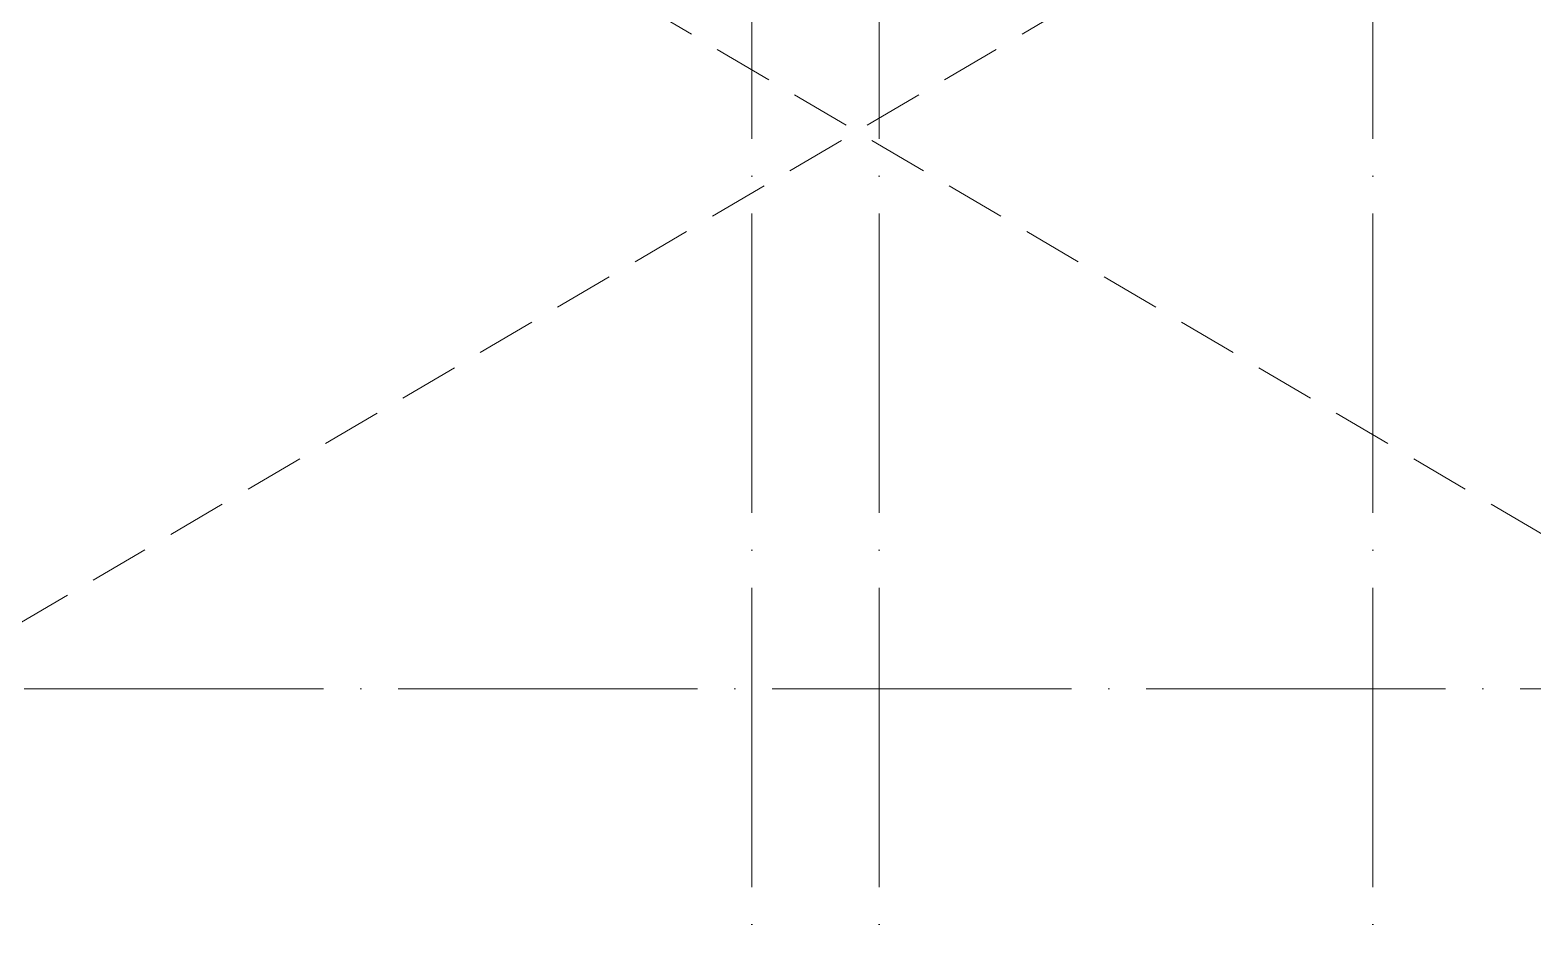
# Model space of a CAD drawing. Header units: millimetres. Extents: x -592259 to 288321, y -552984 to 293768.
# Drawn here: x 115777 to 125823, y -214668 to -208629 of the extents above; entities that cross this region are included whole.
import ezdxf

# ---------------------------------------------------------------- set-up
doc = ezdxf.new("R2010")
doc.units = ezdxf.units.MM
doc.linetypes.add('ADSK_Линия сетки', pattern=[2500, 2000, -250, 0, -250])
doc.linetypes.add('Штриховая', pattern=[600, 400, -200])
doc.layers.add('A-DETL-____-OTLN', color=250, linetype='Continuous', lineweight=5)
doc.layers.add('S-GRID-____-OTLN', color=250, linetype='Continuous', lineweight=9)

msp = doc.modelspace()

# ---------------------------------------------------------------- linework, layer by layer
at = {"layer": 'A-DETL-____-OTLN', "linetype": 'Штриховая'}
for p, q in [((136752.9516, -218380.9056), (105852.8838, -200230.928)), ((105852.8838, -218380.9056), (136752.9057, -200230.928))]:
    msp.add_line(p, q, dxfattribs=at)
at = {"layer": 'S-GRID-____-OTLN', "linetype": 'ADSK_Линия сетки'}
for p, q in [((120602.9057, -197353.9241), (120602.9057, -262294.7685)), ((121452.9057, -197353.9241), (121452.9057, -262294.7685)), ((124752.9057, -197353.9241), (124752.9057, -262294.7685)), ((93236.8325, -213030.9286), (184510.8783, -213030.9286))]:
    msp.add_line(p, q, dxfattribs=at)

doc.saveas('drawing.dxf')
